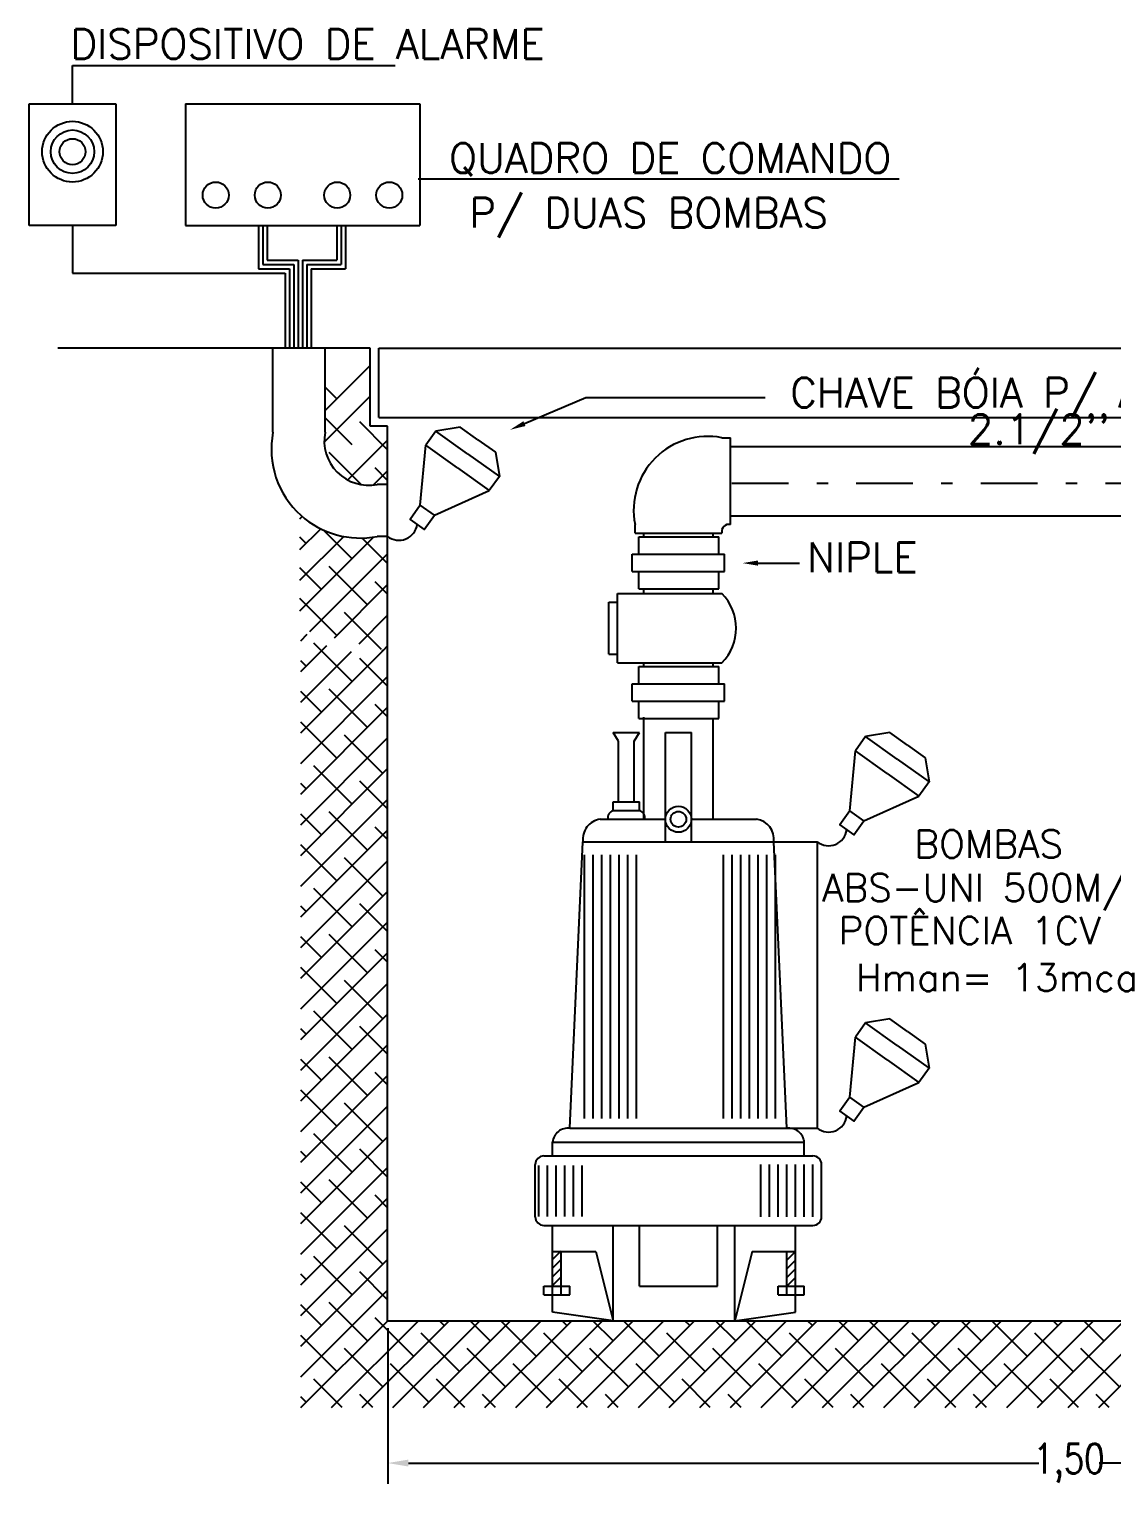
# Model space of a CAD drawing. Header units: inches. Extents: x 752 to 2304, y -3097 to -639.
# Drawn here: x 829.42 to 838.98, y -706.68 to -693.83 of the extents above; entities that cross this region are included whole.
import ezdxf

# ---------------------------------------------------------------- set-up
doc = ezdxf.new("R2010")
doc.units = ezdxf.units.IN
doc.header["$MEASUREMENT"] = 0
doc.header["$PDMODE"] = 35
doc.linetypes.add('DASHDOT', pattern=[1, 0.5, -0.25, 0, -0.25])
for name, color, linetype in [('AP', 3, 'Continuous'), ('ARQ-L', 7, 'Continuous'), ('PENA02', 3, 'Continuous'), ('PENA06', 1, 'Continuous'), ('TEXTO-HIDRO', 100, 'Continuous')]:
    doc.layers.add(name, color=color, linetype=linetype)
doc.styles.add('TEXTO-HIDRO', font='ROMANS.shx', dxfattribs={"width": 0.8, "height": 0.2})

# ---------------------------------------------------------------- blocks, each defined once
blk = doc.blocks.new('*X17')
at = {"color": 0}
for p, q in [((1.908750482345487, 5.621061083574861), (1.922286004760113, 5.634596605989487)), ((1.908750482345487, 5.444284388278224), (2.028597558705409, 5.564131464638146)), ((2.20970869120796, 5.391689206547425), (2.045076160924721, 5.556321736830665)), ((1.908750482345487, 5.267507692981588), (2.160981984804798, 5.519739195440899)), ((1.908750482345487, 5.09073099768495), (2.335005671827564, 5.516986187167028)), ((1.944543648263005, 5.480077554195742), (1.908750482345487, 5.51587072011326)), ((2.414043583535109, 5.364131009516912), (2.267204952328802, 5.51096964072322)), ((1.966443356922024, 4.97164717696485), (2.41404358353511, 5.419247403577936)), ((2.032931995911324, 5.214912511250788), (1.908750482345487, 5.339094024816625)), ((2.298097038856279, 5.126524163602468), (2.077126169735483, 5.347495032723264)), ((2.107865808926516, 4.936292933672705), (2.41404358353511, 5.242470708281298)), ((2.414043583535109, 5.187354314220276), (2.342291212680438, 5.259106685074947)), ((2.121320343559643, 4.949747468305832), (1.908750482345488, 5.162317329519986)), ((2.379443321289467, 4.868401185872645), (2.165514517383802, 5.082329989778311)), ((2.249288260931008, 4.900938690380561), (2.41404358353511, 5.065694012984662)), ((2.3907107129355, 4.865584447088415), (2.41404358353511, 4.888917317688025))]:
    blk.add_line(p, q, dxfattribs=at)

msp = doc.modelspace()

# ---------------------------------------------------------------- linework, layer by layer
msp.add_line((837.1038941144814, -695.1538997020014), (832.8551323157508, -695.1538997020014))
at = {"layer": 'AP', "color": 9, "linetype": 'DASHDOT'}
msp.add_line((835.6259302286664, -697.8409450950394), (840.0664214213289, -697.8409450950394), dxfattribs=at)
at = {"layer": 'ARQ-L'}
for p, q in [((829.8015061238227, -694.4887949952852), (829.8015061238227, -694.1474129645464)), ((829.8015061238227, -694.1474129645464), (832.6512180225043, -694.1474129645464)), ((832.0327335034733, -697.199226344436), (832.4321068823699, -696.7998529655395)), ((832.0257097501274, -697.4773446553513), (832.4321068823699, -697.0709475231085)), ((832.1365576224023, -697.0954022255071), (832.0327335034733, -696.9915781065781)), ((833.7938370963313, -697.3139045453324), (834.3358514907093, -697.0823261692633)), ((834.3358514907093, -697.0823261692633), (835.9196688607403, -697.0823261692633)), ((832.2721049011868, -697.5020440618612), (832.0327335034733, -697.2626726641472)), ((832.5854611223699, -697.5443057254749), (832.3398785405793, -697.2987231436844)), ((832.2335720978328, -697.8116714227842), (832.5854611223699, -697.459782398247)), ((835.5375302423699, -697.438167199195), (835.61420736237, -697.438167199195)), ((832.4610421669918, -697.8552959111944), (832.5854611223699, -697.7308769558165)), ((832.5854611223699, -697.8154002830443), (832.4754258193639, -697.705364980038)), ((835.8580767853937, -698.5461018859407), (836.2226496779631, -698.5461018859407)), ((831.8186899223699, -699.2321864185417), (831.8750842668237, -699.1757920740877)), ((831.8186899223699, -699.503280976111), (832.0486892423653, -699.2732816561152)), ((832.2721049011868, -699.5920551124325), (831.9332367042252, -699.2531869154709)), ((831.8186899223699, -700.0454700912494), (832.5480017407135, -699.3161582729058)), ((831.8186899223699, -699.7743755336803), (832.2662546041165, -699.3268108519337)), ((831.8654630648327, -699.456507833648), (831.8186899223699, -699.4097346911849)), ((832.5854611223699, -699.6343167760465), (832.3398785405793, -699.3887341942557)), ((832.5431994587564, -699.3209605548632), (832.5383971767988, -699.3161582729058)), ((831.8186899223699, -700.3165646488187), (832.5854611223699, -699.5497934488187)), ((832.4076521799716, -699.9986969487866), (832.0687839830098, -699.659828751825)), ((832.0010103436173, -699.863149670002), (831.8186899223699, -699.6808292487542)), ((832.5854611223699, -699.9054113336156), (832.4754258193639, -699.7953760306095)), ((831.8186899223699, -700.587659206388), (832.5854611223699, -699.820888006388)), ((832.1365576224023, -700.2697915063559), (831.8186899223699, -699.9519238063235)), ((831.8186899223699, -700.8587537639573), (832.5854611223699, -700.0919825639571)), ((832.5431994587564, -700.4053387851404), (832.2043312617948, -700.0664705881788)), ((831.8186899223699, -701.1298483215267), (832.5854611223699, -700.3630771215267)), ((832.2721049011868, -700.67643334271), (831.9332367042252, -700.3375651457482)), ((831.8654630648327, -700.540886063925), (831.8186899223699, -700.4941129214619)), ((832.5854611223699, -700.7186950063235), (832.3398785405793, -700.4731124245329)), ((831.8186899223699, -701.400942879096), (832.5854611223699, -700.6341716790957)), ((832.0010103436173, -700.947527900279), (831.8186899223699, -700.7652074790312)), ((832.4076521799716, -701.0830751790636), (832.0687839830098, -700.744206982102)), ((831.8186899223699, -701.672037436665), (832.5854611223699, -700.905266236665)), ((832.5854611223699, -700.9897895638926), (832.4754258193639, -700.8797542608866)), ((832.1365576224023, -701.3541697366329), (831.8186899223699, -701.0363020366008)), ((835.9975929623697, -701.0099414640185), (836.38097856237, -701.0099414640185)), ((836.38097856237, -701.0099414640185), (836.38097856237, -703.5402864240184)), ((831.8186899223699, -701.9431319942344), (832.5854611223699, -701.1763607942344)), ((832.5431994587564, -701.4897170154175), (832.2043312617948, -701.1508488184559)), ((834.3252095241837, -703.4535400291425), (834.3252095241837, -701.1258091519774)), ((834.4018866441834, -703.4535400291425), (834.4018866441834, -701.1258091519774)), ((834.4785637641837, -703.4535400291425), (834.4785637641837, -701.1258091519774)), ((834.5552408841838, -703.4535400291425), (834.5552408841838, -701.1258091519774)), ((834.6319180041835, -703.4535400291425), (834.6319180041835, -701.1258091519774)), ((834.7085951241836, -703.4535400291425), (834.7085951241836, -701.1258091519774)), ((834.7852722441837, -703.4535400291425), (834.7852722441837, -701.1258091519774)), ((835.5520434441839, -703.4535400291425), (835.5520434441839, -701.1258091519774)), ((835.6287205641834, -703.4535400291425), (835.6287205641834, -701.1258091519774)), ((835.7053976841835, -703.4535400291425), (835.7053976841835, -701.1258091519774)), ((835.7820748041836, -703.4535400291425), (835.7820748041836, -701.1258091519774)), ((835.8587519241839, -703.4535400291425), (835.8587519241839, -701.1258091519774)), ((835.9354290441836, -703.4535400291425), (835.9354290441836, -701.1258091519774)), ((836.0121061641837, -703.4535400291425), (836.0121061641837, -701.1258091519774)), ((831.8186899223699, -702.2142265518037), (832.5854611223699, -701.4474553518035)), ((832.2721049011868, -701.7608115729868), (831.9332367042252, -701.4219433760252)), ((831.8654630648327, -701.625264294202), (831.8186899223699, -701.5784911517392)), ((832.5854611223699, -701.8030732366005), (832.3398785405793, -701.55749065481)), ((831.8186899223699, -702.485321109373), (832.5854611223699, -701.718549909373)), ((832.0010103436173, -702.0319061305561), (831.8186899223699, -701.8495857093085)), ((832.4076521799716, -702.1674534093409), (832.0687839830098, -701.828585212379)), ((832.5854611223699, -702.0741677941699), (832.4754258193639, -701.9641324911638)), ((831.8186899223699, -702.7564156669423), (832.5854611223699, -701.9896444669423)), ((832.1365576224023, -702.4385479669102), (831.8186899223699, -702.1206802668778)), ((832.5431994587564, -702.5740952456945), (832.2043312617948, -702.2352270487329)), ((831.8186899223699, -703.0275102245114), (832.5854611223699, -702.2607390245114)), ((831.8186899223699, -703.2986047820809), (832.5854611223699, -702.5318335820809)), ((832.2721049011868, -702.8451898032638), (831.9332367042252, -702.5063216063024)), ((831.8654630648327, -702.7096425244792), (831.8186899223699, -702.6628693820162)), ((832.5854611223699, -702.8874514668778), (832.3398785405793, -702.6418688850868)), ((831.8186899223699, -703.56969933965), (832.5854611223699, -702.80292813965)), ((832.0010103436173, -703.1162843608333), (831.8186899223699, -702.9339639395855)), ((832.4076521799716, -703.2518316396179), (832.0687839830098, -702.9129634426563)), ((831.8186899223699, -703.8407938972193), (832.5854611223699, -703.0740226972193)), ((832.5854611223699, -703.1585460244469), (832.4754258193639, -703.0485107214408)), ((832.1365576224023, -703.522926197187), (831.8186899223699, -703.205058497155)), ((831.8186899223699, -704.1118884547886), (832.5854611223699, -703.3451172547886)), ((832.5431994587564, -703.6584734759717), (832.2043312617948, -703.3196052790101)), ((831.8186899223699, -704.3829830123577), (832.5854611223699, -703.6162118123577)), ((832.2721049011868, -703.9295680335408), (831.9332367042252, -703.5906998365792)), ((831.8654630648327, -703.7940207547563), (831.8186899223699, -703.7472476122932)), ((832.5854611223699, -703.9718296971548), (832.3398785405793, -703.726247115364)), ((831.8186899223699, -704.654077569927), (832.5854611223699, -703.8873063699273)), ((833.9217182352909, -704.3199151986703), (833.9217182352909, -703.8710702313247)), ((833.998395355291, -704.3199151986703), (833.998395355291, -703.8710702313247)), ((834.0750724752907, -704.3199151986703), (834.0750724752907, -703.8710702313247)), ((834.1517495952908, -704.3199151986703), (834.1517495952908, -703.8710702313247)), ((834.2284267152911, -704.3199151986703), (834.2284267152911, -703.8710702313247)), ((834.3051038352908, -704.3199151986703), (834.3051038352908, -703.8710702313247)), ((835.88257728237, -704.3223930480183), (835.88257728237, -703.8623303280183)), ((835.9592544023701, -704.3223930480183), (835.9592544023701, -703.8623303280183)), ((836.0359315223698, -704.3223930480183), (836.0359315223698, -703.8623303280183)), ((836.1126086423699, -704.3223930480183), (836.1126086423699, -703.8623303280183)), ((836.18928576237, -704.3223930480183), (836.18928576237, -703.8623303280183)), ((836.2659628823699, -704.3223930480183), (836.2659628823699, -703.8623303280183)), ((836.34264000237, -704.3223930480183), (836.34264000237, -703.8623303280183)), ((832.0010103436173, -704.2006625911101), (831.8186899223699, -704.0183421698628)), ((832.4076521799716, -704.3362098698947), (832.0687839830098, -703.9973416729333)), ((831.8186899223699, -704.9251721274964), (832.5854611223699, -704.1584009274961)), ((832.5854611223699, -704.2429242547241), (832.4754258193639, -704.1328889517181)), ((832.1365576224023, -704.6073044274642), (831.8186899223699, -704.2894367274321)), ((832.5431994587564, -704.7428517062488), (832.2043312617948, -704.4039835092874)), ((831.8186899223699, -705.1962666850657), (832.5854611223699, -704.4294954850657)), ((832.2721049011868, -705.0139462638181), (831.9332367042252, -704.6750780668565)), ((834.0410165403198, -704.7019448996709), (834.1189645729535, -704.6254289269464)), ((836.1112987803201, -704.7070644453054), (836.1892468129533, -704.630548472581)), ((831.8186899223699, -705.4673612426348), (832.5854611223699, -704.700590042635)), ((832.5854611223699, -705.0562079274318), (832.3398785405793, -704.810625345641)), ((834.0410165403198, -704.7786220196706), (834.1189645729535, -704.7021060469465)), ((834.0410165403198, -704.8552991396705), (834.1189645729535, -704.7787831669466)), ((836.1112987803201, -704.7837415653053), (836.1892468129533, -704.7072255925812)), ((836.1112987803201, -704.8604186853051), (836.1892468129533, -704.783902712581)), ((831.8654630648327, -704.8783989850335), (831.8186899223699, -704.8316258425705)), ((834.0410165403198, -704.9319762596706), (834.1189645729535, -704.8554602869465)), ((836.1112987803201, -704.937095805305), (836.1892468129533, -704.8605798325812)), ((831.8186899223699, -705.7384558002043), (832.5854611223699, -704.9716846002041)), ((832.0010103436173, -705.2850408213872), (831.8186899223699, -705.1027204001396)), ((832.4076521799716, -705.4205881001719), (832.0687839830098, -705.0817199032106)), ((831.8189505921252, -706.0092896880185), (832.5857217921248, -705.2425184880183)), ((832.0900451496943, -706.0092896880185), (832.8568163496943, -705.2425184880183)), ((832.3611397072639, -706.0092896880185), (833.1279109072634, -705.2425184880183)), ((832.8142940163252, -705.5561353789565), (832.4754258193639, -705.2172671819951)), ((832.6322342648327, -706.0092896880185), (833.399005464833, -705.2425184880183)), ((832.9033288224023, -706.0092896880185), (833.6701000224025, -705.2425184880183)), ((833.0853885738948, -705.2850408213872), (833.0428662405259, -705.2425184880183)), ((833.1744233799714, -706.0092896880185), (833.9411945799716, -705.2425184880183)), ((833.4920304102484, -705.4205881001719), (833.313960798095, -705.2425184880183)), ((833.4455179375409, -706.0092896880185), (834.2122891375409, -705.2425184880183)), ((833.8986722466025, -705.5561353789565), (833.5850553556638, -705.2425184880183)), ((833.71661249511, -706.0092896880185), (834.48338369511, -705.2425184880183)), ((833.9877070526793, -706.0092896880185), (834.7544782526791, -705.2425184880183)), ((834.169766804172, -705.2850408213872), (834.1272444708027, -705.2425184880183)), ((834.2588016102486, -706.0092896880185), (835.0255728102486, -705.2425184880183)), ((834.5764086405256, -705.4205881001719), (834.398339028372, -705.2425184880183)), ((834.5298961678177, -706.0092896880185), (835.2966673678175, -705.2425184880183)), ((834.9830504768795, -705.5561353789565), (834.6694335859415, -705.2425184880183)), ((834.8009907253872, -706.0092896880185), (835.5677619253872, -705.2425184880183)), ((835.0720852829561, -706.0092896880185), (835.8388564829563, -705.2425184880183)), ((835.2541450344486, -705.2850408213872), (835.2116227010802, -705.2425184880183)), ((835.3431798405256, -706.0092896880185), (836.1099510405259, -705.2425184880183)), ((835.6607868708027, -705.4205881001719), (835.4827172586492, -705.2425184880183)), ((835.6142743980947, -706.0092896880185), (836.3810455980949, -705.2425184880183)), ((836.0674287071568, -705.5561353789565), (835.7538118162181, -705.2425184880183)), ((835.8853689556643, -706.0092896880185), (836.6521401556643, -705.2425184880183)), ((836.1564635132338, -706.0092896880185), (836.9232347132333, -705.2425184880183)), ((836.3385232647258, -705.2850408213872), (836.2960009313567, -705.2425184880183)), ((836.4275580708027, -706.0092896880185), (837.1943292708027, -705.2425184880183)), ((836.7451651010799, -705.4205881001719), (836.5670954889263, -705.2425184880183)), ((836.698652628372, -706.0092896880185), (837.465423828372, -705.2425184880183)), ((837.1518069374338, -705.5561353789565), (836.8381900464954, -705.2425184880183)), ((836.9697471859413, -706.0092896880185), (837.7365183859415, -705.2425184880183)), ((837.2408417435108, -706.0092896880185), (838.0076129435104, -705.2425184880183)), ((837.4229014950029, -705.2850408213872), (837.380379161634, -705.2425184880183)), ((837.5119363010799, -706.0092896880185), (838.2787075010799, -705.2425184880183)), ((837.829543331357, -705.4205881001719), (837.6514737192035, -705.2425184880183)), ((837.783030858649, -706.0092896880185), (838.549802058649, -705.2425184880183)), ((838.236185167711, -705.5561353789565), (837.9225682767724, -705.2425184880183)), ((838.0541254162185, -706.0092896880185), (838.8208966162185, -705.2425184880183)), ((838.3252199737874, -706.0092896880185), (839.0919911737876, -705.2425184880183)), ((838.5072797252801, -705.2850408213872), (838.464757391911, -705.2425184880183)), ((838.5963145313572, -706.0092896880185), (839.3630857313567, -705.2425184880183)), ((838.913921561634, -705.4205881001719), (838.7358519494805, -705.2425184880183)), ((838.867409088926, -706.0092896880185), (839.634180288926, -705.2425184880183)), ((832.1365576224023, -705.6916826577412), (831.8186899223699, -705.3738149577089)), ((833.2209358526793, -705.6916826577412), (832.8820676557173, -705.3528144607797)), ((834.3053140829566, -705.6916826577412), (833.9664458859952, -705.3528144607797)), ((835.3896923132336, -705.6916826577412), (835.050824116272, -705.3528144607797)), ((836.4740705435108, -705.6916826577412), (836.1352023465488, -705.3528144607797)), ((837.5584487737879, -705.6916826577412), (837.2195805768258, -705.3528144607797)), ((838.6428270040644, -705.6916826577412), (838.3039588071031, -705.3528144607797)), ((832.5431994587564, -705.827229936526), (832.2043312617948, -705.4883617395642)), ((833.6275776890329, -705.827229936526), (833.2887094920718, -705.4883617395642)), ((834.7119559193102, -705.827229936526), (834.3730877223486, -705.4883617395642)), ((835.796334149587, -705.827229936526), (835.4574659526256, -705.4883617395642)), ((836.8807123798645, -705.827229936526), (836.5418441829029, -705.4883617395642)), ((837.9650906101415, -705.827229936526), (837.6262224131799, -705.4883617395642)), ((839.0494688404187, -705.827229936526), (838.7106006434572, -705.4883617395642)), ((832.94984129511, -705.9627772153103), (832.6109730981484, -705.623909018349)), ((834.0342195253872, -705.9627772153103), (833.6953513284257, -705.623909018349)), ((835.118597755664, -705.9627772153103), (834.7797295587027, -705.623909018349)), ((836.2029759859413, -705.9627772153103), (835.8641077889797, -705.623909018349)), ((837.2873542162183, -705.9627772153103), (836.948486019257, -705.623909018349)), ((838.3717324464956, -705.9627772153103), (838.0328642495338, -705.623909018349)), ((832.1830700951098, -706.0092896880185), (831.9332367042252, -705.7594562971335)), ((833.267448325387, -706.0092896880185), (833.0176149345023, -705.7594562971335)), ((834.351826555664, -706.0092896880185), (834.1019931647795, -705.7594562971335)), ((835.4362047859411, -706.0092896880185), (835.1863713950565, -705.7594562971335)), ((836.5205830162183, -706.0092896880185), (836.2707496253338, -705.7594562971335)), ((837.6049612464956, -706.0092896880185), (837.3551278556108, -705.7594562971335)), ((838.6893394767726, -706.0092896880185), (838.4395060858881, -705.7594562971335)), ((831.8654630648327, -705.9627772153103), (831.8186899223699, -705.9160040728473)), ((832.4541646526793, -706.0092896880185), (832.3398785405793, -705.895003575918)), ((833.5385428829563, -706.0092896880185), (833.4242567708563, -705.895003575918)), ((834.6229211132334, -706.0092896880185), (834.5086350011331, -705.895003575918)), ((835.7072993435106, -706.0092896880185), (835.5930132314102, -705.895003575918)), ((836.7916775737876, -706.0092896880185), (836.6773914616872, -705.895003575918)), ((837.8760558040649, -706.0092896880185), (837.7617696919644, -705.895003575918)), ((838.9604340343417, -706.0092896880185), (838.8461479222417, -705.895003575918))]:
    msp.add_line(p, q, dxfattribs=at)
at = {"layer": 'ARQ-L', "linetype": 'Continuous'}
for p, q in [((832.5857217921248, -705.3064160880183), (832.5857217921248, -706.6840322925764)), ((832.769746880125, -706.5000072045764), (838.3374708446761, -706.5000072045764)), ((844.4397438743699, -706.5000072045764), (838.8720199098188, -706.5000072045764))]:
    msp.add_line(p, q, dxfattribs=at)
at = {"layer": 'ARQ-L'}
for points in [[(833.8028749447099, -697.3350578326069), (833.7847992479524, -697.2927512580582), (833.6669173726846, -697.3681316356058)], [(835.8580767853937, -698.5691050219409), (835.8580767853937, -698.5230987499408), (835.7200579693938, -698.5461018859407)]]:
    msp.add_solid(points, dxfattribs=at)
at = {"layer": 'ARQ-L', "linetype": 'Continuous'}
msp.add_solid([(832.769746880125, -706.4693363565764), (832.769746880125, -706.5306780525764), (832.5857217921248, -706.5000072045764)], dxfattribs=at)
at = {"layer": 'Defpoints', "linetype": 'Continuous'}
msp.add_point((832.5857217921248, -705.2425184880183), dxfattribs=at)
at = {"layer": 'PENA02', "linetype": 'Continuous'}
for p, q in [((829.4181205238228, -694.4887949952852), (830.1848917238228, -694.4887949952852)), ((829.4181205238228, -695.5622746752852), (829.4181205238228, -694.4887949952852)), ((830.1848917238228, -694.4887949952852), (830.1848917238228, -695.5622746752852)), ((830.7983086838228, -694.4887949952852), (832.8685909238227, -694.4887949952852)), ((830.7983086838228, -694.4887949952852), (830.7983086838228, -695.5622746752852)), ((832.8685909238227, -694.4887949952852), (832.8685909238227, -695.5622746752852)), ((830.1848917238228, -695.5622746752852), (829.4181205238228, -695.5622746752852)), ((829.8015061238227, -695.5622746752852), (829.8015061238227, -695.9839988352853)), ((830.7983086838228, -695.5622746752852), (832.8685909238227, -695.5622746752852)), ((831.4454334940065, -695.5622746752852), (831.4454334940065, -695.9456602752853)), ((831.4837720540067, -695.5622746752852), (831.4837720540067, -695.9073217152852)), ((831.5221106140064, -695.5622746752852), (831.5221106140064, -695.8689831552854)), ((832.137308450669, -695.5622746752852), (832.137308450669, -695.8689831552854)), ((832.1756470106691, -695.5622746752852), (832.1756470106691, -695.9073217152852)), ((832.2139855706691, -695.5622746752852), (832.2139855706691, -695.9456602752853)), ((831.4837720540067, -695.9073217152852), (831.7567726838229, -695.9073217152852)), ((831.5221106140064, -695.8689831552854), (831.7951112438225, -695.8689831552854)), ((831.7567726838229, -695.9073217152852), (831.7567726838229, -696.6458507877237)), ((831.7951112438225, -695.8689831552854), (831.7951112438225, -696.6458507877237)), ((831.8334498038228, -695.8689831552854), (832.137308450669, -695.8689831552854)), ((831.8334498038228, -695.8689831552854), (831.8334498038228, -696.6458507877237)), ((831.8717883638226, -695.9073217152852), (832.1756470106691, -695.9073217152852)), ((831.8717883638226, -695.9073217152852), (831.8717883638226, -696.6458507877237)), ((829.8015061238227, -695.9839988352853), (831.6800955638228, -695.9839988352853)), ((831.4454334940065, -695.9456602752853), (831.7184341238226, -695.9456602752853)), ((831.6800955638228, -695.9839988352853), (831.6800955638228, -696.6458507877237)), ((831.7184341238226, -695.9456602752853), (831.7184341238226, -696.6458507877237)), ((831.9101269238226, -695.9456602752853), (832.2139855706691, -695.9456602752853)), ((831.9101269238226, -695.9456602752853), (831.9101269238226, -696.6458507877237)), ((831.5726707834731, -697.3904000126113), (831.5726707834731, -696.6458507877237)), ((832.0327335034733, -697.3904000126113), (832.0327335034733, -696.6458507877237)), ((833.2253167684371, -697.3443169439824), (833.0113924523796, -697.3799741010669)), ((833.3813051891507, -697.4557339183402), (833.2253167684371, -697.3443169439824)), ((833.0113924523796, -697.3799741010669), (832.922258872893, -697.504764837638)), ((833.2921716096646, -697.5805246549116), (833.0113924523796, -697.3799741010669)), ((833.3813051891507, -697.4557339183402), (833.5372936098643, -697.5671508926985)), ((835.61420736237, -698.2049383991948), (835.61420736237, -697.438167199195)), ((832.3508664334884, -697.8519001517318), (832.0687839830098, -697.5698177012534)), ((832.8732419234336, -698.0351208114523), (832.922258872893, -697.504764837638)), ((833.203038030178, -697.7053153914824), (832.922258872893, -697.504764837638)), ((833.2921716096646, -697.5805246549116), (833.5729507669487, -697.7810752087557)), ((833.5372936098643, -697.5671508926985), (833.5729507669487, -697.7810752087557)), ((835.61420736237, -697.5148443191949), (840.0614803223698, -697.5148443191949)), ((833.203038030178, -697.7053153914824), (833.4838171874628, -697.9058659453267)), ((832.5854611223699, -697.8504627326113), (832.4927962234733, -697.8504627326113)), ((833.5729507669487, -697.7810752087557), (833.4838171874628, -697.9058659453267)), ((832.9980326600044, -698.1242543909386), (833.4838171874628, -697.9058659453267)), ((834.77075904237, -698.2816155191947), (834.77075904237, -698.2049383991948)), ((835.61420736237, -698.1282612791949), (840.0614803223698, -698.1282612791949)), ((832.5854611223699, -698.3105254526115), (832.4927962234733, -698.3105254526115)), ((834.77075904237, -698.2816155191947), (835.5375302423699, -698.2816155191947)), ((834.8052156843285, -698.3146917465008), (835.5102025608169, -698.3146917465008)), ((834.8052156843285, -698.4680459865008), (834.8052156843285, -698.3146917465008)), ((834.8474361623698, -698.3146917465008), (834.8474361623698, -698.2807468095709)), ((834.8474361623698, -698.3146917465008), (834.8474361623698, -698.2807468095709)), ((835.4608531223698, -698.3146917465008), (835.4608531223698, -698.2807468095709)), ((835.4608531223698, -698.3146917465008), (835.4608531223698, -698.2807468095709)), ((835.5102025608169, -698.4680459865008), (835.5102025608169, -698.3146917465008)), ((834.746995841019, -698.4675846403495), (835.5612934437208, -698.4675846403495)), ((834.746995841019, -698.6204775341985), (834.746995841019, -698.4675846403495)), ((835.5612934437208, -698.6204775341985), (835.5612934437208, -698.4675846403495)), ((834.746995841019, -698.6204775341985), (835.5612934437208, -698.6204775341985)), ((834.8052156843285, -698.7733704280474), (834.8052156843285, -698.6204775341985)), ((835.5102025608169, -698.7733704280474), (835.5102025608169, -698.6204775341985)), ((834.5407276823701, -699.3522696761574), (834.5407276823701, -698.8922069561572)), ((834.5407276823701, -698.8922069561572), (834.6174048023697, -698.8922069561572)), ((834.6174048023697, -699.4289467961571), (834.6174048023697, -698.8155298361573)), ((834.6174048023697, -698.8155298361573), (835.5375302423699, -698.8155298361573)), ((834.8052156843285, -698.7733704280474), (835.5102025608169, -698.7733704280474)), ((834.8474361623698, -698.8155298361573), (834.8474361623698, -698.7733704280474)), ((835.4608531223698, -698.8155298361573), (835.4608531223698, -698.7733704280474)), ((834.5407276823701, -699.3522696761574), (834.6174048023697, -699.3522696761574)), ((834.6174048023697, -699.4289467961571), (835.5375302423699, -699.4289467961571)), ((834.8052156843285, -699.4613884503672), (835.5102025608169, -699.4613884503672)), ((834.8052156843285, -699.6147426903669), (834.8052156843285, -699.4613884503672)), ((834.8474361623701, -699.4613884503672), (834.8474361623701, -699.4289467961571)), ((835.4608531223698, -699.4613884503672), (835.4608531223698, -699.4289467961573)), ((835.5102025608169, -699.6147426903669), (835.5102025608169, -699.4613884503672)), ((834.746995841019, -699.6142813442161), (835.5612934437208, -699.6142813442161)), ((834.746995841019, -699.7671742380646), (834.746995841019, -699.6142813442161)), ((835.5612934437208, -699.7671742380646), (835.5612934437208, -699.6142813442161)), ((834.746995841019, -699.7671742380646), (835.5612934437208, -699.7671742380646)), ((834.8052156843285, -699.9200671319136), (834.8052156843285, -699.7671742380646)), ((835.5102025608169, -699.9200671319136), (835.5102025608169, -699.7671742380646)), ((834.8052156843285, -699.9200671319136), (835.5102025608169, -699.9200671319136)), ((834.8474361623698, -699.9867010786238), (834.8474361623698, -699.9080671452102)), ((834.8474361623698, -700.8105809520184), (834.8474361623698, -699.9200671319136)), ((835.4608531223698, -700.8105809520184), (835.4608531223698, -699.9200671319136)), ((834.6250725143698, -700.1206635624158), (834.5790662423699, -700.0439864424156)), ((834.5790662423699, -700.0439864424156), (834.8090976023702, -700.0439864424156)), ((834.7630913303701, -700.1206635624158), (834.8090976023702, -700.0439864424156)), ((835.0391289623699, -701.0099414640183), (835.0391289623699, -700.0439864424156)), ((835.0391289623699, -700.0439864424156), (835.2691603223698, -700.0439864424156)), ((835.2691603223698, -701.0099414640183), (835.2691603223698, -700.0439864424156)), ((837.0208342084368, -700.0437329553897), (836.8069098923795, -700.0793901124741)), ((837.1768226291508, -700.1551499297475), (837.0208342084368, -700.0437329553897)), ((834.6250725143698, -700.6572267120182), (834.6250725143698, -700.1206635624158)), ((834.7630913303701, -700.6572267120182), (834.7630913303701, -700.1206635624158)), ((836.8069098923795, -700.0793901124741), (836.7177763128932, -700.2041808490451)), ((837.0876890496645, -700.2799406663182), (836.8069098923795, -700.0793901124741)), ((837.1768226291508, -700.1551499297475), (837.3328110498646, -700.2665669041055)), ((836.6687593634335, -700.7345368228589), (836.7177763128932, -700.2041808490451)), ((836.998555470178, -700.4047314028894), (836.7177763128932, -700.2041808490451)), ((837.0876890496645, -700.2799406663182), (837.368468206949, -700.480491220163)), ((837.3328110498646, -700.2665669041055), (837.368468206949, -700.480491220163)), ((836.998555470178, -700.4047314028894), (837.2793346274627, -700.6052819567337)), ((837.368468206949, -700.480491220163), (837.2793346274627, -700.6052819567337)), ((834.5790662423699, -700.6572267120182), (834.8090976023702, -700.6572267120182)), ((834.5790662423699, -700.7339038320183), (834.5790662423699, -700.6572267120182)), ((834.8090976023702, -700.7339038320183), (834.8090976023702, -700.6572267120182)), ((836.7935501000043, -700.8236704023454), (837.2793346274627, -700.6052819567337)), ((834.46405056237, -700.8105809520184), (835.0391289623699, -700.8105809520184)), ((834.5790662423699, -700.7339038320183), (834.8090976023702, -700.7339038320183)), ((835.2691603223698, -700.8105809520184), (835.8442387223697, -700.8105809520184)), ((834.19568064237, -703.5402864240184), (834.3106963223697, -701.0099414640183)), ((834.3106963223697, -701.0099414640183), (835.9975929623697, -701.0099414640183)), ((836.1126086423699, -703.5402864240184), (835.9975929623697, -701.0099414640183)), ((836.8069098923795, -702.609735072474), (836.7177763128932, -702.734525809045)), ((837.0208342084368, -702.5740779153896), (836.8069098923795, -702.609735072474)), ((837.0876890496645, -702.8102856263183), (836.8069098923795, -702.609735072474)), ((837.1768226291508, -702.6854948897474), (837.0208342084368, -702.5740779153896)), ((836.6687593634335, -703.264881782859), (836.7177763128932, -702.734525809045)), ((836.998555470178, -702.9350763628893), (836.7177763128932, -702.734525809045)), ((837.1768226291508, -702.6854948897474), (837.3328110498646, -702.7969118641054)), ((837.0876890496645, -702.8102856263183), (837.368468206949, -703.0108361801626)), ((837.3328110498646, -702.7969118641054), (837.368468206949, -703.0108361801626)), ((836.998555470178, -702.9350763628893), (837.2793346274627, -703.1356269167334)), ((837.368468206949, -703.0108361801626), (837.2793346274627, -703.1356269167334)), ((836.7935501000043, -703.3540153623455), (837.2793346274627, -703.1356269167334)), ((834.19568064237, -703.5402864240184), (836.1126086423699, -703.5402864240184)), ((836.1126086423699, -703.5402864240184), (836.38097856237, -703.5402864240184)), ((834.0423264023702, -703.6629698160182), (836.2659628823699, -703.6629698160182)), ((834.0423264023702, -703.7856532080184), (834.0423264023702, -703.6629698160182)), ((836.2659628823699, -703.7856532080184), (836.2659628823699, -703.6629698160182)), ((833.88897216237, -704.3223930480183), (833.88897216237, -703.8623303280183)), ((833.9656492823701, -703.7856532080184), (836.34264000237, -703.7856532080184)), ((836.4193171223696, -704.3223930480183), (836.4193171223696, -703.8623303280183)), ((833.9656492823701, -704.3990701680184), (836.34264000237, -704.3990701680184)), ((834.0423264023702, -705.1658413680182), (834.0423264023702, -704.3990701680184)), ((834.5790662423699, -705.2425184880183), (834.5790662423699, -704.3990701680184)), ((834.8090976023702, -704.9358100080183), (834.8090976023702, -704.3990701680184)), ((835.4991916823701, -704.9358100080183), (835.4991916823701, -704.3990701680184)), ((835.6525459223699, -705.2425184880183), (835.6525459223699, -704.3990701680184)), ((836.18928576237, -705.1658413680182), (836.18928576237, -704.3990701680184)), ((834.0423264023702, -704.6291015280185), (834.4257120023699, -704.6291015280185)), ((834.1190035223699, -705.0124871280184), (834.1190035223699, -704.6291015280185)), ((834.4257120023699, -704.6291015280185), (834.5790662423699, -705.2425184880183)), ((835.8059001623697, -704.6291015280185), (835.6525459223699, -705.2425184880183)), ((835.8059001623697, -704.6291015280185), (836.18928576237, -704.6291015280185)), ((836.1126086423699, -705.0124871280184), (836.1126086423699, -704.6291015280185)), ((833.9656492823701, -705.0124871280184), (833.9656492823701, -704.9358100080183)), ((833.9656492823701, -704.9358100080183), (834.19568064237, -704.9358100080183)), ((834.19568064237, -705.0124871280184), (834.19568064237, -704.9358100080183)), ((834.8090976023702, -704.9358100080183), (835.4991916823701, -704.9358100080183)), ((834.8090976023702, -704.9358100080183), (835.4991916823701, -704.9358100080183)), ((836.0359315223698, -704.9358100080183), (836.2659628823699, -704.9358100080183)), ((836.0359315223698, -705.0124871280184), (836.0359315223698, -704.9358100080183)), ((836.1126086423699, -705.0124871280184), (836.1126086423699, -704.9358100080183)), ((836.2659628823699, -705.0124871280184), (836.2659628823699, -704.9358100080183)), ((833.9656492823701, -705.0124871280184), (834.19568064237, -705.0124871280184)), ((836.0359315223698, -705.0124871280184), (836.2659628823699, -705.0124871280184)), ((834.5790662423699, -705.2425184880183), (834.0423264023702, -705.1658413680182)), ((835.6525459223699, -705.2425184880183), (836.18928576237, -705.1658413680182))]:
    msp.add_line(p, q, dxfattribs=at)
for points in [[(832.8732419234334, -698.0351208114521), (832.7841083439469, -698.159911548023), (832.908899080518, -698.2490451275096), (832.9980326600046, -698.1242543909386)], [(836.6687593634335, -700.7345368228589), (836.5796257839474, -700.8593275594301), (836.7044165205177, -700.9484611389166), (836.7935501000043, -700.8236704023454)], [(836.6687593634335, -703.264881782859), (836.5796257839474, -703.38967251943), (836.7044165205177, -703.4788060989165), (836.7935501000043, -703.3540153623455)]]:
    msp.add_lwpolyline(points, close=True, dxfattribs=at)
for centre, radius in [((829.8015061238227, -694.9105191552853), 0.2683699199999999), ((829.8015061238227, -694.9105191552853), 0.1916927999999999), ((829.8015061238227, -694.9105191552853), 0.11501568), ((831.0666786038225, -695.2939047552854), 0.11501568), ((831.526741323823, -695.2939047552854), 0.11501568), ((832.1401582838228, -695.2939047552854), 0.11501568), ((832.6002210038228, -695.2939047552854), 0.11501568), ((835.15414464237, -700.8105809520184), 0.11501568), ((835.15414464237, -700.8105809520184), 0.06900940800000001)]:
    msp.add_circle(centre, radius, dxfattribs=at)
for centre, radius, start, end in [((832.3430497263946, -697.5401465096897), 0.7847978905962779, 169.0000000000011, 228.0758442115195), ((832.4179229749338, -697.4652732611505), 0.392398945298139, 169.0000000000011, 280.999999999986), ((835.4127414948045, -698.0801496516297), 0.653998242163565, 79.00000000001383, 190.9999999999989), ((832.3430497263946, -697.5401465096897), 0.7847978905962779, 228.0758442115195, 280.999999999986), ((832.6851223962974, -698.181537737014), 0.1630036818476861, 232.3088334328257, 351.9095216966715), ((835.6017284876134, -698.2691366444385), 0.06539982421635678, 79.00000000001383, 190.9999999999989), ((835.2308217623702, -699.1222383161573), 0.4337512921108376, 315.0000000000088, 44.99999999999116), ((834.4870536983701, -700.9869383280181), 0.1778512533985626, 97.43140797116834, 187.4314079711748), ((834.5944016663698, -700.7952455280183), 0.06322957296563073, 104.0362434679323, 194.0362434679207), ((834.7937621783697, -700.7952455280183), 0.0632295729656314, 345.9637565320793, 75.9637565320677), ((835.8212355863698, -700.9869383280181), 0.1778512533985633, 352.5685920288315, 82.56859202883146), ((836.4806398362973, -700.8809537484208), 0.1630036818476861, 232.3088334328257, 351.9095216966715), ((836.4806398362973, -703.4112987084206), 0.1630036818476861, 232.3088334328257, 351.9095216966715), ((834.1803452183699, -703.6783052400183), 0.1388681705766356, 83.65980825408182, 173.6598082540956), ((836.12794406637, -703.6783052400183), 0.1388681705766356, 6.340191745904367, 96.34019174591816), ((833.9656492823701, -703.8623303280183), 0.07667712000000007, 90, 180), ((836.34264000237, -703.8623303280183), 0.07667711999999972, 0, 90), ((833.9656492823701, -704.3223930480183), 0.07667711999999972, 180, 270), ((836.34264000237, -704.3223930480183), 0.07667711999999972, 270, 0)]:
    msp.add_arc(centre, radius, start, end, dxfattribs=at)
at = {"layer": 'PENA06'}
for p, q in [((832.4321068823699, -696.6458507877237), (829.6717305623699, -696.6458507877237)), ((832.4321068823699, -697.3359448677238), (832.4321068823699, -696.6458507877237)), ((832.4321068823699, -697.3359448677238), (832.4321068823699, -696.6458507877237)), ((832.50878400237, -696.6458507877237), (844.70044608237, -696.6458507877237)), ((832.50878400237, -697.2592677477239), (832.50878400237, -696.6458507877237)), ((832.50878400237, -697.2592677477239), (832.50878400237, -696.6458507877237)), ((832.5854611223699, -697.3359448677238), (832.4321068823699, -697.3359448677238)), ((832.50878400237, -697.2592677477239), (844.70044608237, -697.2592677477239)), ((832.5854611223699, -697.8504627326113), (832.5854611223699, -697.3359448677238)), ((832.5854611223699, -698.3105254526115), (832.5854611223699, -697.8504627326113)), ((832.5854611223699, -699.3209605548632), (832.5854611223699, -698.3105254526115)), ((832.5854611223699, -705.2425184880183), (832.5854611223699, -699.3209605548632)), ((832.5854611223699, -705.2425184880183), (844.6237689623699, -705.2425184880183))]:
    msp.add_line(p, q, dxfattribs=at)

# ---------------------------------------------------------------- block references
at = {"layer": 'ARQ-L', "xscale": 1.533542400000215, "yscale": 1.533542399999902, "zscale": 1.5335424}
msp.add_blockref('*X17', (828.8834229315707, -706.7760608880185), dxfattribs=at)

# ---------------------------------------------------------------- texts
at = {"layer": 'TEXTO-HIDRO', "style": 'TEXTO-HIDRO'}
for s, height, p in [('DISPOSITIVO DE ALARME', 0.2620799999999999, (829.7837430980198, -694.0892453015902)), ('QUADRO DE COMANDO ', 0.2620799999999999, (833.1271289690028, -695.0982711372922)), (' P/ DUAS BOMBAS', 0.2620799999999999, (833.1271289690028, -695.5819322180112)), ('CHAVE BÓIA P/ ALARME', 0.2620799999999999, (836.1417280428136, -697.1701133478612)), ("2.1/2''", 0.2620799999999999, (837.7102031357811, -697.4948244510988)), ('NIPLE', 0.2620799999999999, (836.2903748018127, -698.6277605906103)), ('BOMBAS', 0.2433599999999999, (837.2368439682873, -701.1506486890403)), ('ABS-UNI 500M/T', 0.2433599999999999, (836.4236509990951, -701.5364802291831)), ('POTÊNCIA 1CV', 0.2433599999999999, (836.5687249325797, -701.9150679184816)), ('Hman= 13mca', 0.2433599999999999, (836.719766751253, -702.3305694511268))]:
    msp.add_text(s, height=height, dxfattribs=at).set_placement(p)
at = {"layer": 'TEXTO-HIDRO', "insert": (838.6047453772476, -706.5000072045764), "char_height": 0.2620799999999999, "attachment_point": 5, "style": 'TEXTO-HIDRO'}
msp.add_mtext('\\A1;1,50', dxfattribs=at)

doc.saveas('drawing.dxf')
